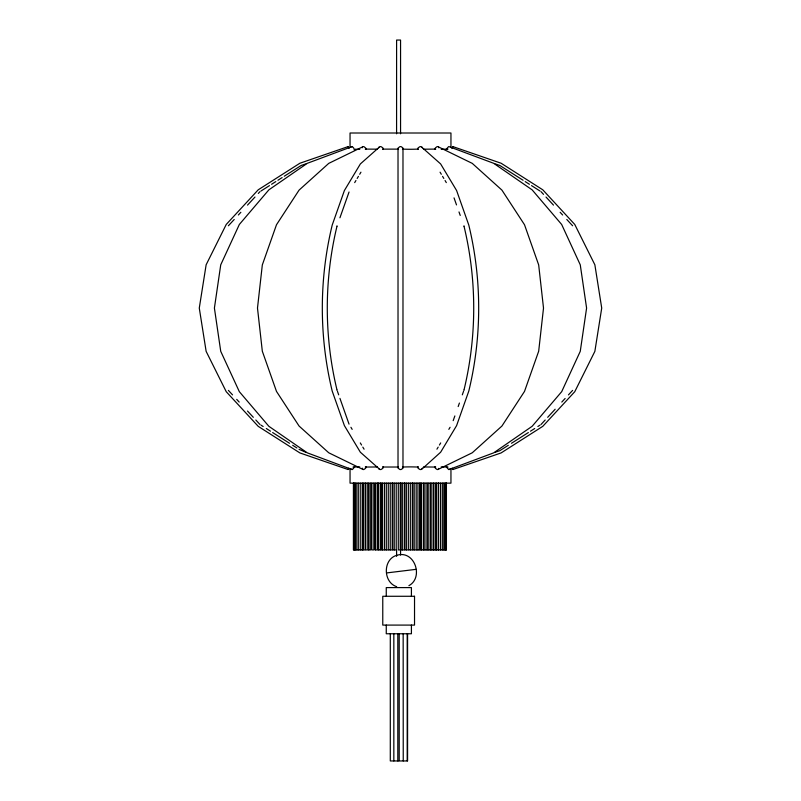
<?xml version="1.0" encoding="UTF-8"?>
<svg xmlns="http://www.w3.org/2000/svg" width="801" height="801" viewBox="0 0 801 801"><rect width="100%" height="100%" fill="white"/><g stroke="black" fill="none" stroke-linecap="round" stroke-linejoin="round"><path stroke-width="1.2" d="M362.252 468.144L363.013 469.476A2.894 1.832 -54.7 0 0 363.944 469.476L365.486 468.385A1.862 1.181 -54.9 0 0 366.007 466.893L365.987 466.673M449.311 468.985L449.121 469.476A2.894 0.991 61.5 0 1 448.61 469.476L447.338 468.144A1.862 0.631 61.7 0 1 446.808 466.903L446.758 466.673M362.252 147.774L362.412 147.164M365.987 149.477L366.007 149.026A1.852 1.171 54.8 0 0 365.646 148.005L363.944 146.673A2.894 1.832 54.9 0 0 363.013 146.673L328.74 163.374L299.073 190.117L276.485 224.751L262.317 264.941L257.491 308.075L262.317 351.208L276.485 391.399L299.073 426.042L328.74 452.785L362.823 469.396M435.013 466.673L434.993 466.893A1.862 1.181 54.9 0 0 435.514 468.385L437.056 469.476A2.894 1.832 54.7 0 0 437.987 469.476L472.26 452.785L501.927 426.042L524.515 391.399L538.683 351.208L543.509 308.075L538.683 264.941L524.515 224.751L501.927 190.117L472.26 163.374L437.987 146.673A2.894 1.832 -54.9 0 0 437.056 146.673L435.514 147.774A1.862 1.181 -54.9 0 0 434.993 149.256L435.013 149.477M438.748 468.385L438.177 469.396M354.242 466.673L354.202 466.893A1.862 0.631 -61.7 0 1 353.511 468.375L352.39 469.476A2.894 0.991 -61.6 0 1 351.879 469.476L351.689 468.985M446.758 149.477L446.868 149.026A1.862 0.641 -61.6 0 1 447.489 147.774L448.61 146.673A2.894 0.991 -61.6 0 1 449.121 146.673L493.666 163.294L532.144 189.857L561.671 224.49L580.264 264.831L586.592 308.075L580.264 351.329L561.711 391.629L532.144 426.292L493.666 452.865L449.021 469.526M422.497 468.144L421.146 469.476A2.894 2.393 37.5 0 1 419.924 469.476L418.212 468.385A1.862 1.542 37.5 0 1 417.872 467.133L418.022 466.673M351.699 147.004L351.879 146.673A2.894 0.991 61.7 0 1 352.39 146.673L353.662 148.005A1.852 0.641 61.6 0 1 354.132 149.026L354.272 149.867M337.031 226.002L337.071 225.882C324.025 279.729 324.025 336.42 337.071 390.267L337.031 390.147M463.969 390.147L463.929 390.267C476.975 336.42 476.975 279.729 463.929 225.882L463.969 226.002M382.978 149.477L383.128 149.026A1.862 1.542 37.4 0 0 382.788 147.774L381.076 146.673A2.894 2.393 37.5 0 0 379.854 146.673L360.37 163.925L344.4 190.528L332.205 225.081C319.028 279.449 319.028 336.7 332.205 391.078L344.4 425.621L360.37 452.235L379.854 469.476A2.894 2.393 -37.5 0 0 381.076 469.476L382.788 468.385A1.862 1.542 -37.7 0 0 383.068 466.893L382.978 466.673M339.934 217.792L349.046 192.01M453.196 420.635L454.858 415.939M458.172 406.568L459.414 403.043M462.307 394.843L463.549 391.329M422.067 468.985L440.63 452.235L456.6 425.621L468.795 391.078C481.972 336.7 481.972 279.449 468.795 225.081L456.6 190.528L440.63 163.925L421.146 146.673A2.894 2.393 -37.5 0 0 419.924 146.673L418.212 147.774A1.862 1.542 -37.6 0 0 417.932 149.256L418.022 149.477M378.563 147.774L378.933 147.164M451.934 148.515L452.875 146.623M348.145 469.476L348.815 468.144M354.683 182.618L355.934 180.525M357.186 178.443L358.437 176.35M359.689 174.268L360.941 172.185M436.925 449.191L438.187 447.108M439.439 445.016L440.69 442.933M448.83 429.366L450.082 427.283M402.643 149.477L402.793 149.256A1.862 1.672 -0.2 0 0 402.793 147.774L401.161 146.673A2.894 2.593 0 0 0 399.839 146.673L398.107 148.005A1.852 1.652 0.2 0 0 398.107 149.026L398.357 149.477M398.357 466.673L398.107 467.133A1.852 1.652 0.2 0 0 398.107 468.144L399.839 469.476A2.894 2.593 0 0 0 401.161 469.476L402.793 468.385A1.862 1.672 0.3 0 0 402.793 466.893L402.643 466.673M228.395 225.762L234.212 219.474M238.368 214.988L240.861 212.295M247.509 205.116L254.988 197.046M258.312 193.452L259.975 191.659M541.025 424.49L545.181 420.004M547.674 417.321L555.153 409.241M561.801 402.062L565.126 398.477M568.45 394.883L572.605 390.397M408.9 585.671C423.859 577.611 414.768 550.207 397.456 555.133C382.708 558.527 382.798 582.247 396.665 586.672M261.026 190.988L269.476 185.622M271.579 184.28L275.804 181.597M277.917 180.255L282.142 177.572M284.245 176.23L301.136 165.497L305.812 163.895M508.305 445.296L499.864 450.663L495.188 452.265M511.479 443.283L528.36 432.55M530.472 431.198L534.698 428.515M537.861 426.502L539.974 425.161M351.979 146.623L307.334 163.294L268.856 189.857L239.329 224.49L220.736 264.831L214.408 308.075L220.736 351.329L239.329 391.669L268.856 426.292L307.334 452.865L351.979 469.526M348.115 146.603L299.894 163.234L258.222 189.807L226.242 224.45L206.137 264.791L199.279 308.075L206.137 351.369L226.242 391.709L258.222 426.342L299.894 452.925L348.115 469.546M452.885 469.546L501.106 452.925L542.778 426.342L574.758 391.709L594.863 351.369L601.721 308.075L594.863 264.791L574.758 224.45L542.778 189.807L501.106 163.234L452.885 146.603M386.683 572.925L416.049 569.341M352.981 467.103L359.769 466.863M448.019 149.046L441.221 149.306M365.256 467.053L377.511 466.973M398.538 149.126L382.798 149.126M382.798 467.023L398.538 467.023M435.744 149.096L423.479 149.206M377.511 149.176L365.256 149.096M423.479 466.953L435.744 467.063M418.212 149.106L416.23 149.166A150.528 132.555 -21.7 0 1 404.425 149.176L402.462 149.106M402.462 467.043L404.425 466.983A150.528 132.525 21.7 0 1 416.23 467.003L418.212 467.043M359.769 149.296L355.274 149.206M362.783 549.917L353.421 549.917L353.421 483.143M368.74 549.917L368.74 483.143L368.68 549.917L370.713 549.917L370.713 483.143M375.248 549.917L375.248 483.143L375.198 549.917L377.231 549.917L377.171 483.143M384.76 549.917L388.265 549.917L388.265 483.143M388.665 549.917L392.21 549.917L392.21 483.143M408.76 549.917L412.295 549.917L412.295 483.143M416.47 549.917L419.924 549.917L419.924 483.143M398.688 760.95L390.297 760.95L390.297 633.761M441.221 466.843L448.019 467.103M495.188 163.895L499.864 165.497L523.083 180.255M305.812 452.265L299.023 449.321M525.196 181.597L529.421 184.28M531.524 185.622L539.974 190.988M261.026 425.161L263.139 426.502M266.302 428.515L270.528 431.198M272.64 432.55L289.521 443.283M292.695 445.296L296.911 447.979M541.025 191.659L543.519 194.353M546.012 197.046L553.491 205.116M560.139 212.295L562.632 214.988M566.788 219.474L572.605 225.762M228.395 390.397L232.55 394.883M236.706 399.369L239.199 402.062M247.509 411.033L253.326 417.321M255.819 420.004L259.975 424.49M422.067 147.164L422.437 147.774M378.933 468.985L378.563 468.385M440.059 172.185L441.311 174.268M442.563 176.35L443.814 178.443M445.066 180.525L446.317 182.618M350.918 427.283L352.17 429.366M360.31 442.933L361.561 445.016M362.813 447.108L364.075 449.191M348.125 146.623L349.066 148.515M452.185 468.144L452.875 469.526M438.588 147.164L438.748 147.774M454.027 197.867L456.51 204.906M458.993 211.935L460.235 215.449M337.451 391.329L338.693 394.843M339.934 398.357L349.046 424.15M450.953 147.314L450.953 133.006L350.047 133.006L350.047 147.314M450.953 468.665L450.953 483.143L350.047 483.143L350.047 468.665M446.417 483.143L446.417 549.917L420.135 549.917L420.135 483.143M446.307 483.143L446.167 549.917M445.837 483.143L445.837 549.917M445.016 483.143L445.016 549.917M443.834 483.143L443.834 549.917M442.322 483.143L442.322 549.917M440.48 483.143L440.48 549.917M438.497 483.143L438.497 549.917M438.327 483.143L438.327 549.917M436.345 483.143L436.345 549.917M435.874 483.143L435.874 549.917M433.892 483.143L433.892 549.917M433.141 483.143L433.141 549.917M431.168 483.143L431.168 549.917M430.157 483.143L430.157 549.917M428.185 483.143L428.185 549.917M426.943 483.143L426.943 549.917M424.961 483.143L424.961 549.917M423.519 483.143L423.519 549.917M421.546 483.143L421.546 549.917M417.942 483.143L417.942 549.917M416.17 483.143L416.17 549.917L412.675 549.917L412.675 483.143M414.187 483.143L414.187 549.917M411.414 596.274L411.414 587.594L386.262 587.594L386.262 596.274M411.414 625.09L411.414 633.761L386.262 633.761L386.262 625.09M410.312 483.143L410.312 549.917M408.33 483.143L408.33 549.917L404.765 549.917L404.765 483.143M407.579 633.761L407.579 760.95L399.198 760.95L399.198 633.761M407.218 633.761L407.218 760.95M406.347 483.143L406.347 549.917M404.315 483.143L404.315 549.917L400.74 549.917L400.74 483.143M403.163 633.761L403.243 760.95M402.983 148.515L402.983 467.644M402.322 483.143L402.322 549.917M400.56 133.807L400.56 40.05L396.605 40.05L396.585 133.807M400.56 482.592L400.56 555.093M400.26 483.143L400.26 549.917L398.277 549.917L398.277 483.143M398.017 148.515L398.017 467.644M397.807 633.761L397.807 760.95M396.585 550.097L396.585 556.345M396.215 483.143L396.215 549.917L392.64 549.917L392.64 483.143M394.232 483.143L394.232 549.917M393.832 633.761L393.832 760.95M390.227 483.143L390.227 549.917M386.292 483.143L386.292 549.917M384.43 483.143L384.43 549.917L380.966 549.917L380.966 483.143M382.447 483.143L382.447 549.917M380.725 483.143L380.725 549.917L377.952 549.917L377.952 483.143M378.733 483.143L378.733 549.917M373.817 483.143L373.867 549.917L371.824 549.917L371.884 483.143M367.749 483.143L367.809 549.917L365.777 549.917L365.827 483.143M365.116 483.143L365.156 549.917L363.133 549.917L363.133 483.143M362.753 483.143L362.753 549.917M360.77 483.143L360.77 549.917M358.718 483.143L358.718 549.917M356.966 483.143L356.966 549.917M355.554 483.143L355.554 549.917M354.493 483.143L354.493 549.917M353.772 483.143L353.772 549.917M414.528 596.274L382.768 596.274L382.768 625.09L414.528 625.09L414.528 596.274"/></g></svg>
